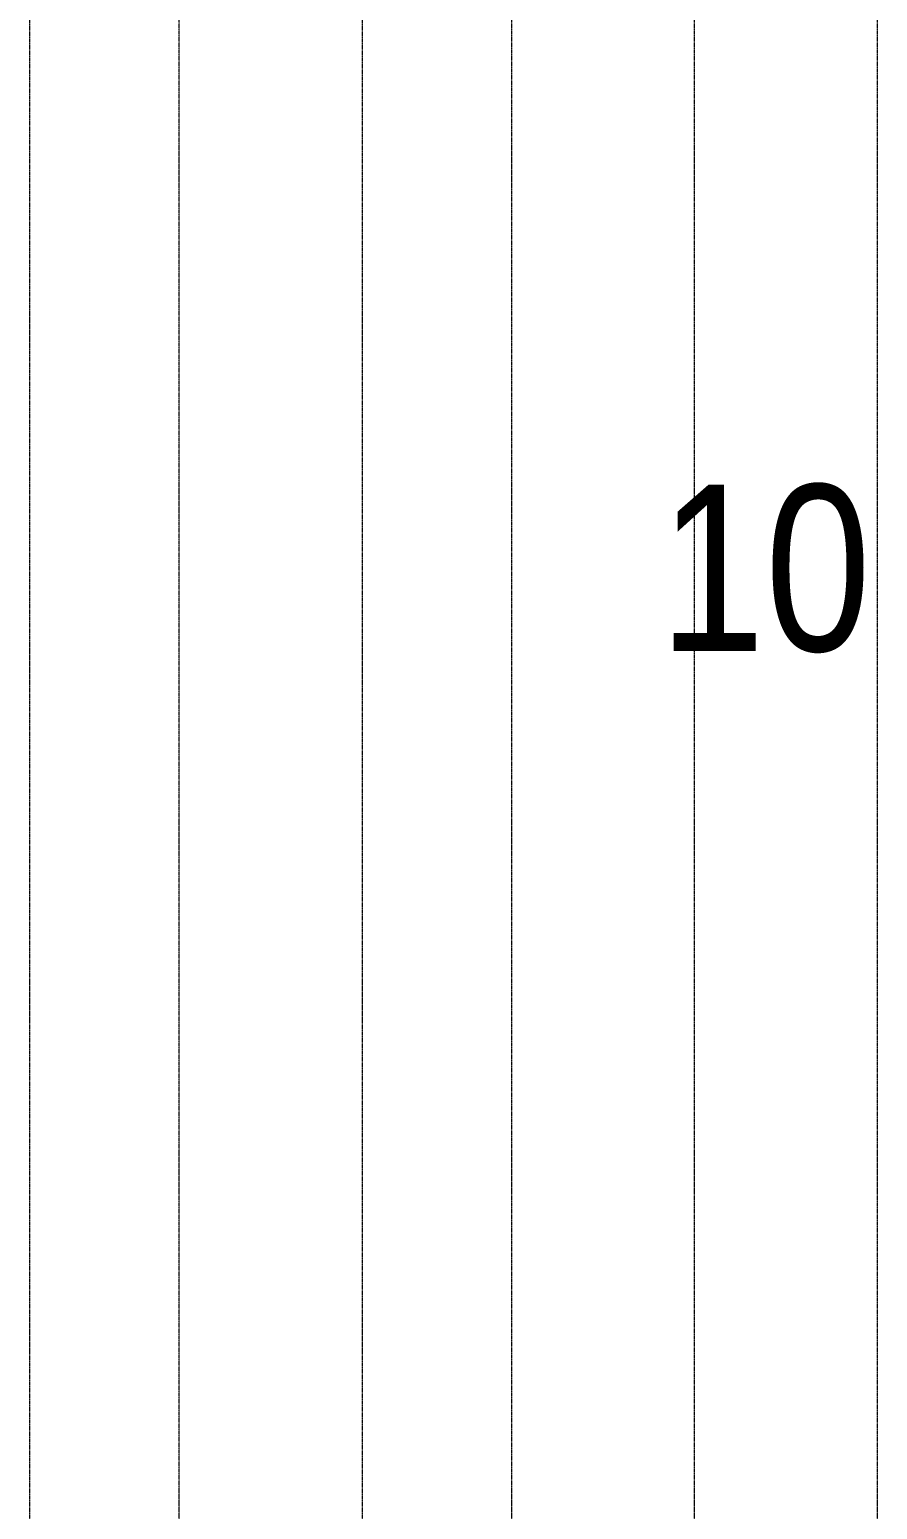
# Model space of a CAD drawing. Header units: millimetres. Extents: x -231292 to 573618, y -153144 to 564035.
# Drawn here: x -145275 to -129975, y 180095 to 206795 of the extents above; entities that cross this region are included whole.
import ezdxf

# ---------------------------------------------------------------- set-up
doc = ezdxf.new("R2010")
doc.units = ezdxf.units.MM
doc.linetypes.add('CENTER2', pattern=[28.575, 19.05, -3.175, 3.175, -3.175])
doc.layers.add('АР_Делит', color=250, linetype='Continuous', lineweight=0, plot=False)
doc.layers.add('РД_Оси_100', color=250, linetype='Continuous', lineweight=0)
doc.styles.add('style1', font='ARIALN.TTF')

# ---------------------------------------------------------------- blocks, each defined once
blk = doc.blocks.new('СОШ_2200_АР_ОСИ_М100_28.05.24')
at = {"layer": 'РД_Оси_100', "linetype": 'CENTER2'}
for p, q in [((79200, -6155), (79200, 139938.679)), ((85200, -6155), (85200, 139938.679)), ((88500, -6155), (88500, 139938.679)), ((91800, -6155), (91800, 139938.679))]:
    blk.add_line(p, q, dxfattribs=at)
for points in [[(76500, 139938.679), (76500, -6155)], [(82500, 139938.679), (82500, -6155)]]:
    blk.add_lwpolyline(points, dxfattribs=at)

msp = doc.modelspace()

# ---------------------------------------------------------------- block references
at = {"layer": 'РД_Оси_100'}
msp.add_blockref('СОШ_2200_АР_ОСИ_М100_28.05.24', (-221774.956, 155195.168), dxfattribs=at)

# ---------------------------------------------------------------- texts
at = {"layer": 'АР_Делит', "insert": (-132001.997, 197062.656), "char_height": 3000, "width": 19035, "attachment_point": 5, "style": 'style1'}
msp.add_mtext('10', dxfattribs=at)

doc.saveas('drawing.dxf')
